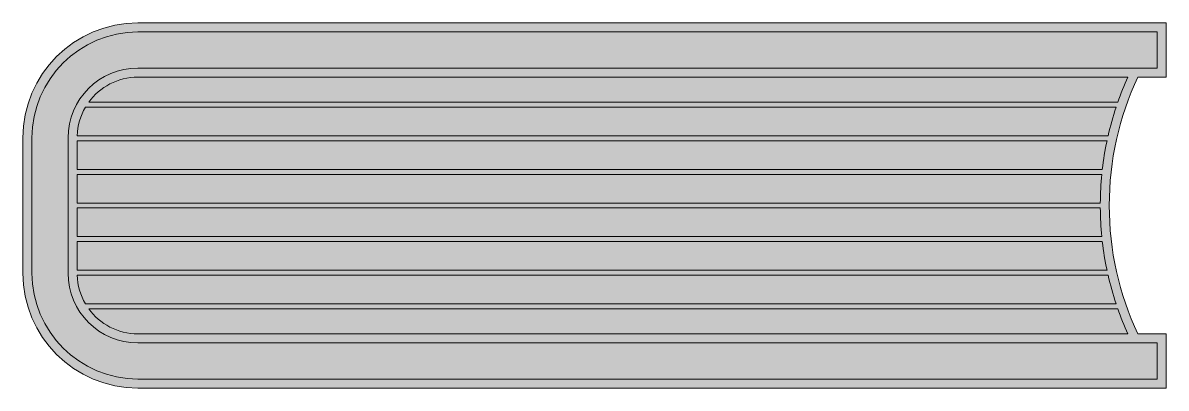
# Model space of a CAD drawing. Header units: inches. Extents: x 0.42 to 3.58, y -2.51 to -1.49.
import ezdxf

# ---------------------------------------------------------------- set-up
doc = ezdxf.new("R2010")
doc.units = ezdxf.units.IN
doc.header["$MEASUREMENT"] = 0
doc.layers.add('Boook', color=7, linetype='Continuous', lineweight=0)

msp = doc.modelspace()

# ---------------------------------------------------------------- hatches: boundary and pattern name
at = {"layer": 'Boook', "true_color": 0xf8e0c5, "transparency": 33554687}
h = msp.add_hatch(color=254, dxfattribs=at)
h.dxf.hatch_style = 2
edge = h.paths.add_edge_path()
edge.add_spline(control_points=[(3.5066, -1.6444), (3.5066, -1.6444), (3.585, -1.6444), (3.585, -1.6444), (3.585, -1.6444), (3.585, -1.4944), (3.585, -1.4944), (3.585, -1.4944), (0.7391, -1.4944), (0.7391, -1.4944), (0.5635, -1.4944), (0.4206, -1.6373), (0.4206, -1.8129), (0.4206, -1.8129), (0.4206, -2.1871), (0.4206, -2.1871), (0.4206, -2.3627), (0.5635, -2.5056), (0.7391, -2.5056), (0.7391, -2.5056), (3.585, -2.5056), (3.585, -2.5056), (3.585, -2.5056), (3.585, -2.3556), (3.585, -2.3556), (3.585, -2.3556), (3.5066, -2.3556), (3.5066, -2.3556), (3.4543, -2.244), (3.4276, -2.1244), (3.4276, -2), (3.4276, -1.8756), (3.4543, -1.756), (3.5066, -1.6444)], knot_values=[0, 0, 0, 0, 1, 1, 1, 2, 2, 2, 3, 3, 3, 4, 4, 4, 5, 5, 5, 6, 6, 6, 7, 7, 7, 8, 8, 8, 9, 9, 9, 10, 10, 10, 11, 11, 11, 11], degree=3, periodic=0)
at = {"layer": 'Boook', "true_color": 0x333333, "transparency": 33554687}
h = msp.add_hatch(color=250, dxfattribs=at)
h.dxf.hatch_style = 2
edge = h.paths.add_edge_path()
edge.add_spline(control_points=[(0.7391, -2.3556), (0.683, -2.3556), (0.6334, -2.3279), (0.6027, -2.2857), (0.6027, -2.2857), (3.4509, -2.2857), (3.4509, -2.2857), (3.4592, -2.3093), (3.4688, -2.3326), (3.4792, -2.3556), (3.4792, -2.3556), (0.7391, -2.3556), (0.7391, -2.3556)], knot_values=[0, 0, 0, 0, 1, 1, 1, 2, 2, 2, 3, 3, 3, 4, 4, 4, 4], degree=3, periodic=0)
edge = h.paths.add_edge_path()
edge.add_spline(control_points=[(3.56, -2.4806), (3.56, -2.4806), (0.7391, -2.4806), (0.7391, -2.4806), (0.5773, -2.4806), (0.4456, -2.3489), (0.4456, -2.1871), (0.4456, -2.1871), (0.4456, -1.8129), (0.4456, -1.8129), (0.4456, -1.6511), (0.5773, -1.5194), (0.7391, -1.5194), (0.7391, -1.5194), (3.56, -1.5194), (3.56, -1.5194), (3.56, -1.5194), (3.56, -1.6194), (3.56, -1.6194), (3.56, -1.6194), (0.7391, -1.6194), (0.7391, -1.6194), (0.6324, -1.6194), (0.5456, -1.7062), (0.5456, -1.8129), (0.5456, -1.8129), (0.5456, -2.1871), (0.5456, -2.1871), (0.5456, -2.2938), (0.6324, -2.3806), (0.7391, -2.3806), (0.7391, -2.3806), (3.56, -2.3806), (3.56, -2.3806), (3.56, -2.3806), (3.56, -2.4806), (3.56, -2.4806)], knot_values=[0, 0, 0, 0, 1, 1, 1, 2, 2, 2, 3, 3, 3, 4, 4, 4, 5, 5, 5, 6, 6, 6, 7, 7, 7, 8, 8, 8, 9, 9, 9, 10, 10, 10, 11, 11, 11, 12, 12, 12, 12], degree=3, periodic=0)
edge = h.paths.add_edge_path()
edge.add_spline(control_points=[(3.4509, -1.7143), (3.4509, -1.7143), (0.6027, -1.7143), (0.6027, -1.7143), (0.6334, -1.6721), (0.683, -1.6444), (0.7391, -1.6444), (0.7391, -1.6444), (3.4792, -1.6444), (3.4792, -1.6444), (3.4688, -1.6674), (3.4592, -1.6907), (3.4509, -1.7143)], knot_values=[0, 0, 0, 0, 1, 1, 1, 2, 2, 2, 3, 3, 3, 4, 4, 4, 4], degree=3, periodic=0)
edge = h.paths.add_edge_path()
edge.add_spline(control_points=[(3.4083, -1.9001), (3.4083, -1.9001), (0.5706, -1.9001), (0.5706, -1.9001), (0.5706, -1.9001), (0.5706, -1.8211), (0.5706, -1.8211), (0.5706, -1.8211), (3.4213, -1.8211), (3.4213, -1.8211), (3.4158, -1.8472), (3.4113, -1.8735), (3.4083, -1.9001)], knot_values=[0, 0, 0, 0, 1, 1, 1, 2, 2, 2, 3, 3, 3, 4, 4, 4, 4], degree=3, periodic=0)
edge = h.paths.add_edge_path()
edge.add_spline(control_points=[(0.5706, -2.1789), (0.5706, -2.1789), (0.5706, -2.0999), (0.5706, -2.0999), (0.5706, -2.0999), (3.4083, -2.0999), (3.4083, -2.0999), (3.4113, -2.1265), (3.4158, -2.1528), (3.4213, -2.1789), (3.4213, -2.1789), (0.5706, -2.1789), (0.5706, -2.1789)], knot_values=[0, 0, 0, 0, 1, 1, 1, 2, 2, 2, 3, 3, 3, 4, 4, 4, 4], degree=3, periodic=0)
edge = h.paths.add_edge_path()
edge.add_spline(control_points=[(0.5706, -2.0069), (0.5706, -2.0069), (3.4028, -2.0069), (3.4028, -2.0069), (3.403, -2.0335), (3.4045, -2.0599), (3.407, -2.086), (3.407, -2.086), (0.5706, -2.086), (0.5706, -2.086), (0.5706, -2.086), (0.5706, -2.0069), (0.5706, -2.0069)], knot_values=[0, 0, 0, 0, 1, 1, 1, 2, 2, 2, 3, 3, 3, 4, 4, 4, 4], degree=3, periodic=0)
edge = h.paths.add_edge_path()
edge.add_spline(control_points=[(0.5706, -1.914), (0.5706, -1.914), (3.407, -1.914), (3.407, -1.914), (3.4045, -1.9401), (3.403, -1.9665), (3.4028, -1.9931), (3.4028, -1.9931), (0.5706, -1.9931), (0.5706, -1.9931), (0.5706, -1.9931), (0.5706, -1.914), (0.5706, -1.914)], knot_values=[0, 0, 0, 0, 1, 1, 1, 2, 2, 2, 3, 3, 3, 4, 4, 4, 4], degree=3, periodic=0)
edge = h.paths.add_edge_path()
edge.add_spline(control_points=[(0.5936, -1.7282), (0.5936, -1.7282), (3.4464, -1.7282), (3.4464, -1.7282), (3.4377, -1.7542), (3.4301, -1.7805), (3.4241, -1.8072), (3.4241, -1.8072), (0.5709, -1.8072), (0.5709, -1.8072), (0.5718, -1.7785), (0.58, -1.7516), (0.5936, -1.7282)], knot_values=[0, 0, 0, 0, 1, 1, 1, 2, 2, 2, 3, 3, 3, 4, 4, 4, 4], degree=3, periodic=0)
edge = h.paths.add_edge_path()
edge.add_spline(control_points=[(0.5709, -2.1928), (0.5709, -2.1928), (3.4241, -2.1928), (3.4241, -2.1928), (3.4301, -2.2195), (3.4377, -2.2458), (3.4464, -2.2718), (3.4464, -2.2718), (0.5936, -2.2718), (0.5936, -2.2718), (0.58, -2.2484), (0.5718, -2.2215), (0.5709, -2.1928)], knot_values=[0, 0, 0, 0, 1, 1, 1, 2, 2, 2, 3, 3, 3, 4, 4, 4, 4], degree=3, periodic=0)
edge = h.paths.add_edge_path()
edge.add_spline(control_points=[(3.5066, -1.6444), (3.5066, -1.6444), (3.585, -1.6444), (3.585, -1.6444), (3.585, -1.6444), (3.585, -1.4944), (3.585, -1.4944), (3.585, -1.4944), (0.7391, -1.4944), (0.7391, -1.4944), (0.5635, -1.4944), (0.4206, -1.6373), (0.4206, -1.8129), (0.4206, -1.8129), (0.4206, -2.1871), (0.4206, -2.1871), (0.4206, -2.3627), (0.5635, -2.5056), (0.7391, -2.5056), (0.7391, -2.5056), (3.585, -2.5056), (3.585, -2.5056), (3.585, -2.5056), (3.585, -2.3556), (3.585, -2.3556), (3.585, -2.3556), (3.5066, -2.3556), (3.5066, -2.3556), (3.4543, -2.244), (3.4276, -2.1244), (3.4276, -2), (3.4276, -1.8756), (3.4543, -1.756), (3.5066, -1.6444)], knot_values=[0, 0, 0, 0, 1, 1, 1, 2, 2, 2, 3, 3, 3, 4, 4, 4, 5, 5, 5, 6, 6, 6, 7, 7, 7, 8, 8, 8, 9, 9, 9, 10, 10, 10, 11, 11, 11, 11], degree=3, periodic=0)

# ---------------------------------------------------------------- linework, layer by layer
at = {"layer": 'Boook'}
for points, knots in [([(3.5066, -1.6444), (3.5066, -1.6444), (3.585, -1.6444), (3.585, -1.6444), (3.585, -1.6444), (3.585, -1.4944), (3.585, -1.4944), (3.585, -1.4944), (0.7391, -1.4944), (0.7391, -1.4944), (0.5635, -1.4944), (0.4206, -1.6373), (0.4206, -1.8129), (0.4206, -1.8129), (0.4206, -2.1871), (0.4206, -2.1871), (0.4206, -2.3627), (0.5635, -2.5056), (0.7391, -2.5056), (0.7391, -2.5056), (3.585, -2.5056), (3.585, -2.5056), (3.585, -2.5056), (3.585, -2.3556), (3.585, -2.3556), (3.585, -2.3556), (3.5066, -2.3556), (3.5066, -2.3556), (3.4543, -2.244), (3.4276, -2.1244), (3.4276, -2), (3.4276, -1.8756), (3.4543, -1.756), (3.5066, -1.6444)], [0, 0, 0, 0, 1, 1, 1, 2, 2, 2, 3, 3, 3, 4, 4, 4, 5, 5, 5, 6, 6, 6, 7, 7, 7, 8, 8, 8, 9, 9, 9, 10, 10, 10, 11, 11, 11, 11]), ([(3.5066, -1.6444), (3.5066, -1.6444), (3.585, -1.6444), (3.585, -1.6444), (3.585, -1.6444), (3.585, -1.4944), (3.585, -1.4944), (3.585, -1.4944), (0.7391, -1.4944), (0.7391, -1.4944), (0.5635, -1.4944), (0.4206, -1.6373), (0.4206, -1.8129), (0.4206, -1.8129), (0.4206, -2.1871), (0.4206, -2.1871), (0.4206, -2.3627), (0.5635, -2.5056), (0.7391, -2.5056), (0.7391, -2.5056), (3.585, -2.5056), (3.585, -2.5056), (3.585, -2.5056), (3.585, -2.3556), (3.585, -2.3556), (3.585, -2.3556), (3.5066, -2.3556), (3.5066, -2.3556), (3.4543, -2.244), (3.4276, -2.1244), (3.4276, -2), (3.4276, -1.8756), (3.4543, -1.756), (3.5066, -1.6444)], [0, 0, 0, 0, 1, 1, 1, 2, 2, 2, 3, 3, 3, 4, 4, 4, 5, 5, 5, 6, 6, 6, 7, 7, 7, 8, 8, 8, 9, 9, 9, 10, 10, 10, 11, 11, 11, 11]), ([(3.56, -2.4806), (3.56, -2.4806), (0.7391, -2.4806), (0.7391, -2.4806), (0.5773, -2.4806), (0.4456, -2.3489), (0.4456, -2.1871), (0.4456, -2.1871), (0.4456, -1.8129), (0.4456, -1.8129), (0.4456, -1.6511), (0.5773, -1.5194), (0.7391, -1.5194), (0.7391, -1.5194), (3.56, -1.5194), (3.56, -1.5194), (3.56, -1.5194), (3.56, -1.6194), (3.56, -1.6194), (3.56, -1.6194), (0.7391, -1.6194), (0.7391, -1.6194), (0.6324, -1.6194), (0.5456, -1.7062), (0.5456, -1.8129), (0.5456, -1.8129), (0.5456, -2.1871), (0.5456, -2.1871), (0.5456, -2.2938), (0.6324, -2.3806), (0.7391, -2.3806), (0.7391, -2.3806), (3.56, -2.3806), (3.56, -2.3806), (3.56, -2.3806), (3.56, -2.4806), (3.56, -2.4806)], [0, 0, 0, 0, 1, 1, 1, 2, 2, 2, 3, 3, 3, 4, 4, 4, 5, 5, 5, 6, 6, 6, 7, 7, 7, 8, 8, 8, 9, 9, 9, 10, 10, 10, 11, 11, 11, 12, 12, 12, 12]), ([(3.4509, -1.7143), (3.4509, -1.7143), (0.6027, -1.7143), (0.6027, -1.7143), (0.6334, -1.6721), (0.683, -1.6444), (0.7391, -1.6444), (0.7391, -1.6444), (3.4792, -1.6444), (3.4792, -1.6444), (3.4688, -1.6674), (3.4592, -1.6907), (3.4509, -1.7143)], [0, 0, 0, 0, 1, 1, 1, 2, 2, 2, 3, 3, 3, 4, 4, 4, 4]), ([(0.5936, -1.7282), (0.5936, -1.7282), (3.4464, -1.7282), (3.4464, -1.7282), (3.4377, -1.7542), (3.4301, -1.7805), (3.4241, -1.8072), (3.4241, -1.8072), (0.5709, -1.8072), (0.5709, -1.8072), (0.5718, -1.7785), (0.58, -1.7516), (0.5936, -1.7282)], [0, 0, 0, 0, 1, 1, 1, 2, 2, 2, 3, 3, 3, 4, 4, 4, 4]), ([(3.4083, -1.9001), (3.4083, -1.9001), (0.5706, -1.9001), (0.5706, -1.9001), (0.5706, -1.9001), (0.5706, -1.8211), (0.5706, -1.8211), (0.5706, -1.8211), (3.4213, -1.8211), (3.4213, -1.8211), (3.4158, -1.8472), (3.4113, -1.8735), (3.4083, -1.9001)], [0, 0, 0, 0, 1, 1, 1, 2, 2, 2, 3, 3, 3, 4, 4, 4, 4]), ([(0.5706, -1.914), (0.5706, -1.914), (3.407, -1.914), (3.407, -1.914), (3.4045, -1.9401), (3.403, -1.9665), (3.4028, -1.9931), (3.4028, -1.9931), (0.5706, -1.9931), (0.5706, -1.9931), (0.5706, -1.9931), (0.5706, -1.914), (0.5706, -1.914)], [0, 0, 0, 0, 1, 1, 1, 2, 2, 2, 3, 3, 3, 4, 4, 4, 4]), ([(0.5706, -2.0069), (0.5706, -2.0069), (3.4028, -2.0069), (3.4028, -2.0069), (3.403, -2.0335), (3.4045, -2.0599), (3.407, -2.086), (3.407, -2.086), (0.5706, -2.086), (0.5706, -2.086), (0.5706, -2.086), (0.5706, -2.0069), (0.5706, -2.0069)], [0, 0, 0, 0, 1, 1, 1, 2, 2, 2, 3, 3, 3, 4, 4, 4, 4]), ([(0.5706, -2.1789), (0.5706, -2.1789), (0.5706, -2.0999), (0.5706, -2.0999), (0.5706, -2.0999), (3.4083, -2.0999), (3.4083, -2.0999), (3.4113, -2.1265), (3.4158, -2.1528), (3.4213, -2.1789), (3.4213, -2.1789), (0.5706, -2.1789), (0.5706, -2.1789)], [0, 0, 0, 0, 1, 1, 1, 2, 2, 2, 3, 3, 3, 4, 4, 4, 4]), ([(0.5709, -2.1928), (0.5709, -2.1928), (3.4241, -2.1928), (3.4241, -2.1928), (3.4301, -2.2195), (3.4377, -2.2458), (3.4464, -2.2718), (3.4464, -2.2718), (0.5936, -2.2718), (0.5936, -2.2718), (0.58, -2.2484), (0.5718, -2.2215), (0.5709, -2.1928)], [0, 0, 0, 0, 1, 1, 1, 2, 2, 2, 3, 3, 3, 4, 4, 4, 4]), ([(0.7391, -2.3556), (0.683, -2.3556), (0.6334, -2.3279), (0.6027, -2.2857), (0.6027, -2.2857), (3.4509, -2.2857), (3.4509, -2.2857), (3.4592, -2.3093), (3.4688, -2.3326), (3.4792, -2.3556), (3.4792, -2.3556), (0.7391, -2.3556), (0.7391, -2.3556)], [0, 0, 0, 0, 1, 1, 1, 2, 2, 2, 3, 3, 3, 4, 4, 4, 4])]:
    msp.add_open_spline(points, degree=3, knots=knots, dxfattribs=at)

doc.saveas('drawing.dxf')
